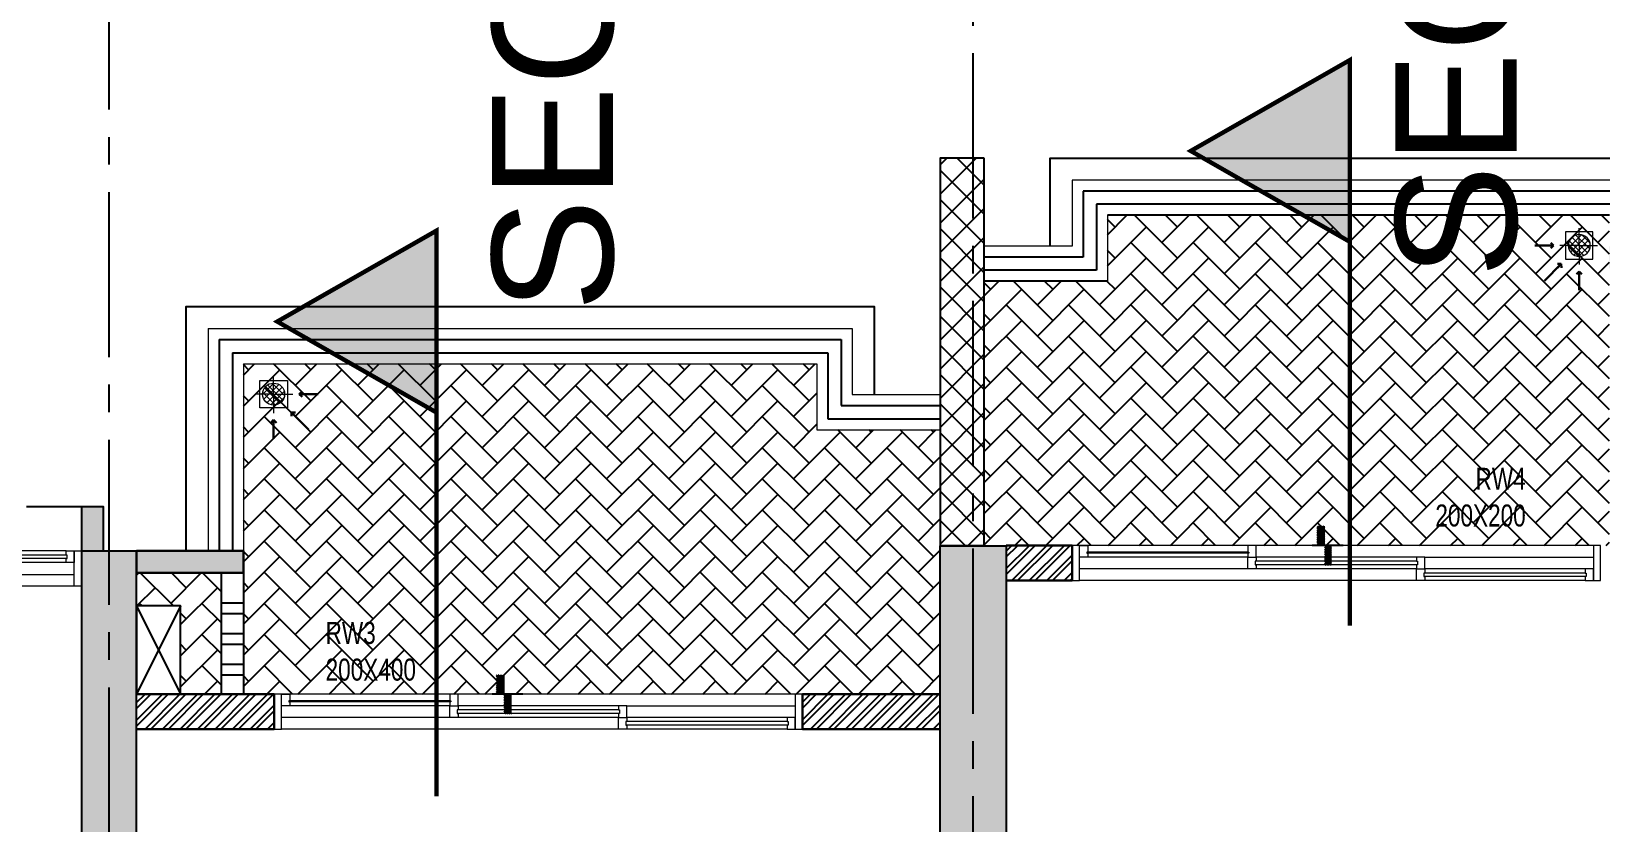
# Model space of a CAD drawing. Header units: millimetres. Extents: x 1066295 to 1300022, y -5734212 to -5454663.
# Drawn here: x 1216439 to 1223567, y -5713570 to -5709976 of the extents above; entities that cross this region are included whole.
import ezdxf

# ---------------------------------------------------------------- set-up
doc = ezdxf.new("R2010")
doc.units = ezdxf.units.MM
doc.header["$LTSCALE"] = 1000
doc.header["$MEASUREMENT"] = 0
for name, pattern in [('AUDIT_D_120904163729-0', [0]), ('T9_KEY PLAN(TYPICAL FLOOR)$0$3BHK-A$0$AUDIT_D_120904163729-0', [0]), ('T9_KEY PLAN(TYPICAL FLOOR)$0$T8(T9 IS SIMILAR) - DIMENSION & TEXTING$0$AUDIT_D_120904163729-0', [0]), ('T9_KEY PLAN(TYPICAL FLOOR)$0$T8(T9 IS SIMILAR) - TYPICAL FLOOR ELEVATION$0$AUDIT_D_120904163729-0', [0]), ('T9_KEY PLAN(TYPICAL FLOOR)$0$T8(T9 IS SIMILAR) - TYPICAL FLOOR ELEVATION$0$HIDDEN', [0.375, 0.25, -0.125]), ('T9_KEY PLAN(TYPICAL FLOOR)$0$T8_REFUGE COLUMNS$0$CENTER2', [1.125, 0.75, -0.125, 0.125, -0.125]), ('T9_PROFILE SECTIONS$0$T8_PROFILE SECTIONS$0$HIDDEN', [0.375, 0.25, -0.125]), ('T9_PROFILE SECTIONS$0$T8_PROFILE SECTIONS$0$PHANTOM2', [1.25, 0.625, -0.125, 0.125, -0.125, 0.125, -0.125])]:
    doc.linetypes.add(name, pattern=pattern)
doc.layers.get('0').update_dxf_attribs({"linetype": 'AUDIT_D_120904163729-0'})
for name, color, linetype, lineweight in [('T9_KEY PLAN(TYPICAL FLOOR)$0$3BHK-A$0$$0$Window', 4, 'Continuous', 20), ('T9_KEY PLAN(TYPICAL FLOOR)$0$3BHK-A$0$$1$A-WALL- 160', 6, 'Continuous', 30), ('T9_KEY PLAN(TYPICAL FLOOR)$0$3BHK-A$0$a-TOI-fixtures', 251, 'Continuous', 0), ('T9_KEY PLAN(TYPICAL FLOOR)$0$3BHK-A$0$A-WALL- 160', 6, 'Continuous', 30), ('T9_KEY PLAN(TYPICAL FLOOR)$0$3BHK-A$0$D&W', 8, 'Continuous', 25), ('T9_KEY PLAN(TYPICAL FLOOR)$0$3BHK-A$0$Ele', 8, 'Continuous', 15), ('T9_KEY PLAN(TYPICAL FLOOR)$0$3BHK-A$0$Window', 4, 'Continuous', 20), ('T9_KEY PLAN(TYPICAL FLOOR)$0$T8(T9 IS SIMILAR)$0$D&W', 8, 'Continuous', 25)]:
    doc.layers.add(name, color=color, linetype=linetype, lineweight=lineweight)
for name, color, linetype in [('T9_KEY PLAN(TYPICAL FLOOR)$0$3BHK-A$0$$1$CUT-OUT', 49, 'Continuous'), ('T9_KEY PLAN(TYPICAL FLOOR)$0$3BHK-A$0$A-DECK SUNK 125', 8, 'Continuous'), ('T9_KEY PLAN(TYPICAL FLOOR)$0$3BHK-A$0$A-Elev Feature-Chajja', 13, 'Continuous'), ('T9_KEY PLAN(TYPICAL FLOOR)$0$3BHK-A$0$A-HATCH -160', 251, 'T9_KEY PLAN(TYPICAL FLOOR)$0$3BHK-A$0$AUDIT_D_120904163729-0'), ('T9_KEY PLAN(TYPICAL FLOOR)$0$3BHK-A$0$a-tile drop', 3, 'Continuous'), ('T9_KEY PLAN(TYPICAL FLOOR)$0$3BHK-A$0$APT PLANS-typ$0$TILEDROP', 3, 'Continuous'), ('T9_KEY PLAN(TYPICAL FLOOR)$0$3BHK-A$0$CUT-OUT', 49, 'Continuous'), ('T9_KEY PLAN(TYPICAL FLOOR)$0$3BHK-A$0$ELE 1', 1, 'Continuous'), ('T9_KEY PLAN(TYPICAL FLOOR)$0$T8(T9 IS SIMILAR) - DIMENSION & TEXTING$0$A-RWS NOS.', 1, 'T9_KEY PLAN(TYPICAL FLOOR)$0$T8(T9 IS SIMILAR) - DIMENSION & TEXTING$0$AUDIT_D_120904163729-0'), ('T9_KEY PLAN(TYPICAL FLOOR)$0$T8(T9 IS SIMILAR) - TYPICAL FLOOR ELEVATION$0$A-WALL HATCH', 252, 'T9_KEY PLAN(TYPICAL FLOOR)$0$T8(T9 IS SIMILAR) - TYPICAL FLOOR ELEVATION$0$AUDIT_D_120904163729-0'), ('T9_KEY PLAN(TYPICAL FLOOR)$0$T8(T9 IS SIMILAR) - TYPICAL FLOOR ELEVATION$0$A-WALL-FEATURES', 6, 'T9_KEY PLAN(TYPICAL FLOOR)$0$T8(T9 IS SIMILAR) - TYPICAL FLOOR ELEVATION$0$AUDIT_D_120904163729-0'), ('T9_KEY PLAN(TYPICAL FLOOR)$0$T8_REFUGE COLUMNS$0$A-CENTERLINE', 193, 'T9_KEY PLAN(TYPICAL FLOOR)$0$T8_REFUGE COLUMNS$0$CENTER2'), ('T9_KEY PLAN(TYPICAL FLOOR)$0$T8_REFUGE COLUMNS$0$A-RCC COLS', 3, 'Continuous'), ('T9_KEY PLAN(TYPICAL FLOOR)$0$T8_TYPICAL COLUMNS$0$A-RCC COLS', 3, 'Continuous'), ('T9_PROFILE SECTIONS$0$T8_PROFILE SECTIONS$0$A-PROFILE SECTIONS', 81, 'T9_PROFILE SECTIONS$0$T8_PROFILE SECTIONS$0$PHANTOM2')]:
    doc.layers.add(name, color=color, linetype=linetype)
doc.layers.add('T9_KEY PLAN(TYPICAL FLOOR)$0$T8_REFUGE COLUMNS$0$COL-HATCH', color=7, linetype='Continuous', lineweight=25, true_color=0xa3a3a3)
doc.styles.add('T9_KEY PLAN(TYPICAL FLOOR)$0$3BHK-A$0$Romans 1', font='romans.shx', dxfattribs={"height": 100})
doc.styles.add('T9_KEY PLAN(TYPICAL FLOOR)$0$T8(T9 IS SIMILAR) - DIMENSION & TEXTING$0$ARIAL ARROW', font='swisscl.ttf')
doc.styles.add('T9_PROFILE SECTIONS$0$T8_PROFILE SECTIONS$0$arial', font='sanss___.ttf')
doc.dimstyles.new('T9_KEY PLAN(TYPICAL FLOOR)$0$3BHK-A$0$ALPINE S', dxfattribs={"dimscale": 0, "dimtxt": 100, "dimasz": 75, "dimexe": 0, "dimexo": 0, "dimgap": 75, "dimtad": 1, "dimdec": 0, "dimzin": 0, "dimdsep": 46, "dimtxsty": 'T9_KEY PLAN(TYPICAL FLOOR)$0$3BHK-A$0$Romans 1', "dimblk": 'T9_KEY PLAN(TYPICAL FLOOR)$0$3BHK-A$0$_ArchTick', "dimcen": 0.09, "dimclrd": 256, "dimclre": 256, "dimclrt": 7, "dimadec": 0, "dimazin": 0, "dimtfac": 1, "dimtdec": 0, "dimtofl": 0, "dimtmove": 1, "dimatfit": 0, "dimldrblk": 'T9_KEY PLAN(TYPICAL FLOOR)$0$3BHK-A$0$_Open90', "dimfxl": 1, "dimtolj": 1, "dimtzin": 0, "dimarcsym": 0})
pattern_1 = [(0, (0, 0), (31.25, 31.25), [31.25, -31.25]), (90, (31.25, 0), (-31.25, 31.25), [31.25, -31.25])]
pattern_2 = [(45, (-0.65, 1285.594), (-39.77475644, 39.77475644), []), (45, (25.864, 1285.594), (-39.77475644, 39.77475644), [])]

# ---------------------------------------------------------------- blocks, each defined once
blk = doc.blocks.new('T9_PROFILE SECTIONS$0$T8_PROFILE SECTIONS$0$MH')
at = {"layer": 'T9_PROFILE SECTIONS$0$T8_PROFILE SECTIONS$0$A-PROFILE SECTIONS', "linetype": 'T9_PROFILE SECTIONS$0$T8_PROFILE SECTIONS$0$HIDDEN', "ltscale": 2}
h = blk.add_hatch(color=256, dxfattribs=at)
h.dxf.hatch_style = 1
h.paths.add_polyline_path([(1140354.5, -5697433.6), (1141077.6, -5697846.6), (1140354.5, -5698259.6)])
at = {"layer": 'T9_PROFILE SECTIONS$0$T8_PROFILE SECTIONS$0$A-PROFILE SECTIONS', "linetype": 'T9_PROFILE SECTIONS$0$T8_PROFILE SECTIONS$0$HIDDEN', "ltscale": 2, "const_width": 20}
blk.add_lwpolyline([(1140354.5, -5697433.6), (1140354.5, -5697433.6), (1141077.6, -5697846.6), (1140354.5, -5698259.6)], close=True, dxfattribs=at)
blk.add_lwpolyline([(1140354.5, -5697433.6), (1140354.5, -5700003.6)], dxfattribs=at)
blk = doc.blocks.new('T9_PROFILE SECTIONS$0$PROFILE SECTION LINE T9')
at = {"layer": 'T9_PROFILE SECTIONS$0$T8_PROFILE SECTIONS$0$A-PROFILE SECTIONS', "linetype": 'ByBlock', "xscale": -1}
for p in [(1178809.6, 5701340.8, 0), (1174660.6, 5700565.7)]:
    blk.add_blockref('T9_PROFILE SECTIONS$0$T8_PROFILE SECTIONS$0$MH', p, dxfattribs=at)
at = {"layer": 'T9_PROFILE SECTIONS$0$T8_PROFILE SECTIONS$0$A-PROFILE SECTIONS', "linetype": 'ByBlock', "char_height": 550, "attachment_point": 7, "rotation": 90, "style": 'T9_PROFILE SECTIONS$0$T8_PROFILE SECTIONS$0$arial'}
for s, insert in [('SEC-1', (39219.6, 2918, 0)), ('SEC-3', (35115.9, 2764.2))]:
    blk.add_mtext_dynamic_manual_height_columns(s, width=301.334, gutter_width=500, heights=[0], dxfattribs=dict(at, insert=insert))
blk = doc.blocks.new('T9_KEY PLAN(TYPICAL FLOOR)$0$T8_REFUGE COLUMNS')
at = {"layer": 'T9_KEY PLAN(TYPICAL FLOOR)$0$T8_REFUGE COLUMNS$0$COL-HATCH', "linetype": 'ByBlock'}
h = blk.add_hatch(color=256, dxfattribs=at)
h.dxf.hatch_style = 1
h.paths.add_polyline_path([(1215902.1, -5706299.9), (1216152.1, -5706299.9), (1216152.1, -5708099.9), (1215902.1, -5708099.9)])
h.paths.add_polyline_path([(1215902.1, -5708099.9), (1213292.1, -5708099.9), (1213292.1, -5707849.9), (1215902.1, -5707849.9)])
h.paths.add_polyline_path([(1196642.1, -5706299.9), (1196392.1, -5706299.9), (1196392.1, -5708099.9), (1196642.1, -5708099.9)])
h.paths.add_polyline_path([(1215902.1, -5723474.9), (1216152.1, -5723474.9), (1216152.1, -5721674.9), (1215902.1, -5721674.9)])
h.paths.add_polyline_path([(1215902.1, -5721924.9), (1213292.1, -5721924.9), (1213292.1, -5721674.9), (1215902.1, -5721674.9)])
h.paths.add_polyline_path([(1196642.1, -5723474.9), (1196392.1, -5723474.9), (1196392.1, -5721674.9), (1196642.1, -5721674.9)])
h.paths.add_polyline_path([(1198957.1, -5709939.9), (1199207.1, -5709939.9), (1199207.1, -5714149.9), (1198957.1, -5714149.9)])
h.paths.add_polyline_path([(1197682.1, -5711799.9), (1197432.1, -5711799.9), (1197432.1, -5709939.9), (1197682.1, -5709939.9)])
h.paths.add_polyline_path([(1184832.1, -5718799.9), (1185182.1, -5718799.9), (1185182.1, -5709299.9), (1184832.1, -5709299.9)])
h.paths.add_polyline_path([(1194132.1, -5714149.9), (1193882.1, -5714149.9), (1193882.1, -5709939.9), (1194132.1, -5709939.9)])
h.paths.add_polyline_path([(1189932.1, -5714149.9), (1190232.1, -5714149.9), (1190232.1, -5709914.9), (1189932.1, -5709914.9)])
h.paths.add_polyline_path([(1189932.1, -5719684.9), (1190232.1, -5719684.9), (1190232.1, -5715449.9), (1189932.1, -5715449.9)])
h.paths.add_polyline_path([(1194182.1, -5719609.9), (1193882.1, -5719609.9), (1193882.1, -5717174.9), (1194182.1, -5717174.9)])
h.paths.add_polyline_path([(1215612.1, -5719609.9), (1215862.1, -5719609.9), (1215862.1, -5715374.9), (1215612.1, -5715374.9)])
h.paths.add_polyline_path([(1210702.1, -5711724.9), (1207452.1, -5711724.9), (1207452.1, -5711474.9), (1210702.1, -5711474.9)])
h.paths.add_polyline_path([(1210702.1, -5713624.9), (1207452.1, -5713624.9), (1207452.1, -5713874.9), (1210702.1, -5713874.9)])
h.paths.add_polyline_path([(1210952.1, -5711474.9), (1210702.1, -5711474.9), (1210702.1, -5713874.9), (1210952.1, -5713874.9)])
h.paths.add_polyline_path([(1202442.1, -5712799.9), (1202692.1, -5712799.9), (1202692.1, -5710799.9), (1202442.1, -5710799.9)], flags=17)
h.paths.add_polyline_path([(1196682.1, -5715374.9), (1196932.1, -5715374.9), (1196932.1, -5719609.9), (1196682.1, -5719609.9)])
h.paths.add_polyline_path([(1210052.1, -5727009.9), (1209752.1, -5727009.9), (1209752.1, -5724474.9), (1210052.1, -5724474.9)])
h.paths.add_polyline_path([(1202492.1, -5727009.9), (1202792.1, -5727009.9), (1202792.1, -5724474.9), (1202492.1, -5724474.9)])
h.paths.add_polyline_path([(1199382.1, -5726829.9), (1199132.1, -5726829.9), (1199132.1, -5724474.9), (1199382.1, -5724474.9)])
h.paths.add_polyline_path([(1195392.1, -5726519.9), (1195742.1, -5726519.9), (1195742.1, -5724724.9), (1195392.1, -5724724.9)])
h.paths.add_polyline_path([(1195742.1, -5724124.9), (1195392.1, -5724124.9), (1195392.1, -5723274.9), (1195742.1, -5723274.9)])
h.paths.add_polyline_path([(1217152.1, -5726519.9), (1216802.1, -5726519.9), (1216802.1, -5724724.9), (1217152.1, -5724724.9)])
h.paths.add_polyline_path([(1216802.1, -5724124.9), (1217152.1, -5724124.9), (1217152.1, -5723274.9), (1216802.1, -5723274.9)])
h.paths.add_polyline_path([(1213162.1, -5726829.9), (1213412.1, -5726829.9), (1213412.1, -5724474.9), (1213162.1, -5724474.9)])
h.paths.add_polyline_path([(1209602.1, -5723474.9), (1209852.1, -5723474.9), (1209852.1, -5721674.9), (1209602.1, -5721674.9)])
h.paths.add_polyline_path([(1212262.1, -5721674.9), (1210752.1, -5721674.9), (1210752.1, -5721924.9), (1212262.1, -5721924.9)])
h.paths.add_polyline_path([(1212742.1, -5719224.9), (1207452.1, -5719224.9), (1207452.1, -5718974.9), (1212742.1, -5718974.9)])
h.paths.add_polyline_path([(1214067.1, -5718349.9), (1213817.1, -5718349.9), (1213817.1, -5716424.9), (1214067.1, -5716424.9)])
h.paths.add_polyline_path([(1213587.1, -5709939.9), (1213337.1, -5709939.9), (1213337.1, -5714149.9), (1213587.1, -5714149.9)])
h.paths.add_polyline_path([(1214862.1, -5711799.9), (1215112.1, -5711799.9), (1215112.1, -5709939.9), (1214862.1, -5709939.9)])
h.paths.add_polyline_path([(1227712.1, -5718799.9), (1227362.1, -5718799.9), (1227362.1, -5709299.9), (1227712.1, -5709299.9)])
h.paths.add_polyline_path([(1218412.1, -5714149.9), (1218662.1, -5714149.9), (1218662.1, -5709939.9), (1218412.1, -5709939.9)])
h.paths.add_polyline_path([(1222612.1, -5714149.9), (1222312.1, -5714149.9), (1222312.1, -5709914.9), (1222612.1, -5709914.9)])
h.paths.add_polyline_path([(1222612.1, -5719684.9), (1222312.1, -5719684.9), (1222312.1, -5715449.9), (1222612.1, -5715449.9)])
h.paths.add_polyline_path([(1218362.1, -5719609.9), (1218662.1, -5719609.9), (1218662.1, -5717174.9), (1218362.1, -5717174.9)])
h.paths.add_polyline_path([(1202742.1, -5716974.9), (1202992.1, -5716974.9), (1202992.1, -5718974.9), (1202742.1, -5718974.9)])
h.paths.add_polyline_path([(1204842.1, -5716974.9), (1205092.1, -5716974.9), (1205092.1, -5718974.9), (1204842.1, -5718974.9)])
h.paths.add_polyline_path([(1217152.1, -5701889.9), (1216802.1, -5701889.9), (1216802.1, -5705049.9), (1217152.1, -5705049.9)])
h.paths.add_polyline_path([(1216802.1, -5705649.9), (1217152.1, -5705649.9), (1217152.1, -5706499.9), (1216802.1, -5706499.9)])
h.paths.add_polyline_path([(1213162.1, -5701089.9), (1213412.1, -5701089.9), (1213412.1, -5705299.9), (1213162.1, -5705299.9)])
h.paths.add_polyline_path([(1210052.1, -5701089.9), (1209752.1, -5701089.9), (1209752.1, -5705299.9), (1210052.1, -5705299.9)])
h.paths.add_polyline_path([(1209602.1, -5706299.9), (1209852.1, -5706299.9), (1209852.1, -5708099.9), (1209602.1, -5708099.9)])
h.paths.add_polyline_path([(1212262.1, -5708099.9), (1210752.1, -5708099.9), (1210752.1, -5707849.9), (1212262.1, -5707849.9)])
h.paths.add_polyline_path([(1195392.1, -5701889.9), (1195742.1, -5701889.9), (1195742.1, -5705049.9), (1195392.1, -5705049.9)])
h.paths.add_polyline_path([(1195742.1, -5705649.9), (1195392.1, -5705649.9), (1195392.1, -5706499.9), (1195742.1, -5706499.9)])
h.paths.add_polyline_path([(1199382.1, -5701089.9), (1199132.1, -5701089.9), (1199132.1, -5705299.9), (1199382.1, -5705299.9)])
h.paths.add_polyline_path([(1202492.1, -5701089.9), (1202792.1, -5701089.9), (1202792.1, -5705299.9), (1202492.1, -5705299.9)])
h.paths.add_polyline_path([(1202942.1, -5706299.9), (1202692.1, -5706299.9), (1202692.1, -5708099.9), (1202942.1, -5708099.9)])
h.paths.add_polyline_path([(1200282, -5708099.9), (1201792, -5708099.9), (1201792, -5707849.9), (1200282, -5707849.9)])
h.paths.add_polyline_path([(1207452.1, -5710799.9), (1211787.1, -5710799.9), (1211787.1, -5710549.9), (1207452.1, -5710549.9)])
h.paths.add_polyline_path([(1200042.1, -5713849.9), (1200042.1, -5710549.9), (1205092.1, -5710549.9), (1205092.1, -5712999.9), (1204842.1, -5712999.9), (1204842, -5710799.9), (1200292.1, -5710799.9), (1200292.1, -5713849.9)])
h.paths.add_polyline_path([(1198907.1, -5719224.9), (1205092.1, -5719224.9), (1205092.1, -5718974.9), (1198907.1, -5718974.9)])
h.paths.add_polyline_path([(1202942.1, -5723474.9), (1202692.1, -5723474.9), (1202692.1, -5721674.9), (1202942.1, -5721674.9)])
h.paths.add_polyline_path([(1200282.1, -5721674.9), (1201792.1, -5721674.9), (1201792.1, -5721924.9), (1200282.1, -5721924.9)])
h.paths.add_polyline_path([(1196932.1, -5715624.9), (1203832.1, -5715624.9), (1203832.1, -5715374.9), (1196932.1, -5715374.9)])
h.paths.add_polyline_path([(1215612.1, -5715624.9), (1207452.1, -5715624.9), (1207452.1, -5715374.9), (1215612.1, -5715374.9)])
h.paths.add_polyline_path([(1196642.1, -5721924.9), (1199252.1, -5721924.9), (1199252.1, -5721674.9), (1196642.1, -5721674.9)])
h.paths.add_polyline_path([(1196642.1, -5708099.9), (1199252.1, -5708099.9), (1199252.1, -5707849.9), (1196642.1, -5707849.9)])
h.paths.add_polyline_path([(1198007.1, -5718974.9), (1196932.1, -5718974.9), (1196932.1, -5719224.9), (1198007.1, -5719224.9)])
at = {"layer": 'T9_KEY PLAN(TYPICAL FLOOR)$0$T8_REFUGE COLUMNS$0$A-CENTERLINE'}
for p, q in [((1218537.1, -5714683.2), (1218537.1, -5698573.6)), ((1222462.1, -5720802.9), (1222462.1, -5702690.8))]:
    blk.add_line(p, q, dxfattribs=at)
at = {"layer": 'T9_KEY PLAN(TYPICAL FLOOR)$0$T8_REFUGE COLUMNS$0$A-RCC COLS', "linetype": 'ByBlock'}
for points in [[(1218412.1, -5714149.9), (1218662.1, -5714149.9), (1218662.1, -5709939.9), (1218412.1, -5709939.9)], [(1222612.1, -5714149.9), (1222312.1, -5714149.9), (1222312.1, -5709914.9), (1222612.1, -5709914.9)]]:
    blk.add_lwpolyline(points, close=True, dxfattribs=at)
blk = doc.blocks.new('T9_KEY PLAN(TYPICAL FLOOR)$0$T8_TYPICAL COLUMNS')
at = {"layer": 'T9_KEY PLAN(TYPICAL FLOOR)$0$T8_TYPICAL COLUMNS$0$A-RCC COLS', "linetype": 'ByBlock'}
blk.add_blockref('T9_KEY PLAN(TYPICAL FLOOR)$0$T8_REFUGE COLUMNS', (0, 0), dxfattribs=at)
blk = doc.blocks.new('T9_KEY PLAN(TYPICAL FLOOR)$0$3BHK-A$0$2400')
at = {"layer": 'T9_KEY PLAN(TYPICAL FLOOR)$0$3BHK-A$0$Window', "color": 1, "lineweight": 13}
for p, q in [((1151176.5, -5692111.9), (1148842.5, -5692111.9)), ((1149607.5, -5692111.9), (1148880, -5692111.9)), ((1149607.5, -5692165.3), (1148880, -5692165.3)), ((1150373.7, -5692165.3), (1149645, -5692165.3)), ((1150411.2, -5692165.3), (1151176.5, -5692165.3)), ((1149607.5, -5692218.6), (1148842.5, -5692218.6)), ((1150373.7, -5692271.9), (1148842.5, -5692271.9)), ((1150373.7, -5692218.6), (1149645, -5692218.6)), ((1151139, -5692218.6), (1150411.2, -5692218.6)), ((1151139, -5692271.9), (1150411.2, -5692271.9))]:
    blk.add_line(p, q, dxfattribs=at)
at = {"layer": 'T9_KEY PLAN(TYPICAL FLOOR)$0$3BHK-A$0$Window', "color": 5, "lineweight": 13}
for p, q in [((1149607.5, -5692142.2), (1148880, -5692142.2)), ((1149607.5, -5692146.7), (1148880, -5692146.7)), ((1150373.7, -5692183.8), (1149645, -5692183.8)), ((1150373.7, -5692200), (1149645, -5692200)), ((1151139, -5692237.2), (1150411.2, -5692237.2)), ((1151139, -5692253.3), (1150411.2, -5692253.3))]:
    blk.add_line(p, q, dxfattribs=at)
at = {"layer": 'T9_KEY PLAN(TYPICAL FLOOR)$0$3BHK-A$0$Window', "color": 4, "lineweight": 13}
for points in [[(1148842.5, -5692111.9), (1148809.5, -5692111.9), (1148809.5, -5692271.9), (1148842.5, -5692271.9)], [(1148880, -5692146.7), (1148880, -5692165.3), (1148842.5, -5692165.3), (1148842.5, -5692111.9), (1148880, -5692111.9), (1148880, -5692142.2), (1148875.5, -5692142.2), (1148875.5, -5692146.7)], [(1149607.5, -5692146.7), (1149607.5, -5692165.3), (1149645, -5692165.3), (1149645, -5692111.9), (1149607.5, -5692111.9), (1149607.5, -5692142.2), (1149612, -5692142.2), (1149612, -5692146.7)], [(1151209.5, -5692111.9), (1151176.5, -5692111.9), (1151176.5, -5692271.9), (1151209.5, -5692271.9)], [(1149645, -5692200), (1149645, -5692218.6), (1149607.5, -5692218.6), (1149607.5, -5692165.3), (1149645, -5692165.3), (1149645, -5692183.8), (1149640.5, -5692183.8), (1149640.5, -5692200)], [(1150373.7, -5692200), (1150373.7, -5692218.6), (1150411.2, -5692218.6), (1150411.2, -5692165.3), (1150373.7, -5692165.3), (1150373.7, -5692183.8), (1150378.2, -5692183.8), (1150378.2, -5692200)], [(1150411.2, -5692253.3), (1150411.2, -5692271.9), (1150373.7, -5692271.9), (1150373.7, -5692218.6), (1150411.2, -5692218.6), (1150411.2, -5692237.2), (1150406.7, -5692237.2), (1150406.7, -5692253.3)], [(1151139, -5692253.3), (1151139, -5692271.9), (1151176.5, -5692271.9), (1151176.5, -5692218.6), (1151139, -5692218.6), (1151139, -5692237.2), (1151143.5, -5692237.2), (1151143.5, -5692253.3)]]:
    blk.add_lwpolyline(points, close=True, dxfattribs=at)
blk = doc.blocks.new('T9_KEY PLAN(TYPICAL FLOOR)$0$3BHK-A$0$$0$2400')
at = {"layer": 'T9_KEY PLAN(TYPICAL FLOOR)$0$3BHK-A$0$$0$Window', "color": 1, "lineweight": 13}
for p, q in [((1151176.5, -5692111.9), (1148842.5, -5692111.9)), ((1149607.5, -5692111.9), (1148880, -5692111.9)), ((1149607.5, -5692165.3), (1148880, -5692165.3)), ((1150373.7, -5692165.3), (1149645, -5692165.3)), ((1150411.2, -5692165.3), (1151176.5, -5692165.3)), ((1149607.5, -5692218.6), (1148842.5, -5692218.6)), ((1150373.7, -5692271.9), (1148842.5, -5692271.9)), ((1150373.7, -5692218.6), (1149645, -5692218.6)), ((1151139, -5692218.6), (1150411.2, -5692218.6)), ((1151139, -5692271.9), (1150411.2, -5692271.9))]:
    blk.add_line(p, q, dxfattribs=at)
at = {"layer": 'T9_KEY PLAN(TYPICAL FLOOR)$0$3BHK-A$0$$0$Window', "color": 5, "lineweight": 13}
for p, q in [((1149607.5, -5692142.2), (1148880, -5692142.2)), ((1149607.5, -5692146.7), (1148880, -5692146.7)), ((1150373.7, -5692183.8), (1149645, -5692183.8)), ((1150373.7, -5692200), (1149645, -5692200)), ((1151139, -5692237.2), (1150411.2, -5692237.2)), ((1151139, -5692253.3), (1150411.2, -5692253.3))]:
    blk.add_line(p, q, dxfattribs=at)
at = {"layer": 'T9_KEY PLAN(TYPICAL FLOOR)$0$3BHK-A$0$$0$Window', "color": 4, "lineweight": 13}
for points in [[(1148842.5, -5692111.9), (1148809.5, -5692111.9), (1148809.5, -5692271.9), (1148842.5, -5692271.9)], [(1148880, -5692146.7), (1148880, -5692165.3), (1148842.5, -5692165.3), (1148842.5, -5692111.9), (1148880, -5692111.9), (1148880, -5692142.2), (1148875.5, -5692142.2), (1148875.5, -5692146.7)], [(1149607.5, -5692146.7), (1149607.5, -5692165.3), (1149645, -5692165.3), (1149645, -5692111.9), (1149607.5, -5692111.9), (1149607.5, -5692142.2), (1149612, -5692142.2), (1149612, -5692146.7)], [(1151209.5, -5692111.9), (1151176.5, -5692111.9), (1151176.5, -5692271.9), (1151209.5, -5692271.9)], [(1149645, -5692200), (1149645, -5692218.6), (1149607.5, -5692218.6), (1149607.5, -5692165.3), (1149645, -5692165.3), (1149645, -5692183.8), (1149640.5, -5692183.8), (1149640.5, -5692200)], [(1150373.7, -5692200), (1150373.7, -5692218.6), (1150411.2, -5692218.6), (1150411.2, -5692165.3), (1150373.7, -5692165.3), (1150373.7, -5692183.8), (1150378.2, -5692183.8), (1150378.2, -5692200)], [(1150411.2, -5692253.3), (1150411.2, -5692271.9), (1150373.7, -5692271.9), (1150373.7, -5692218.6), (1150411.2, -5692218.6), (1150411.2, -5692237.2), (1150406.7, -5692237.2), (1150406.7, -5692253.3)], [(1151139, -5692253.3), (1151139, -5692271.9), (1151176.5, -5692271.9), (1151176.5, -5692218.6), (1151139, -5692218.6), (1151139, -5692237.2), (1151143.5, -5692237.2), (1151143.5, -5692253.3)]]:
    blk.add_lwpolyline(points, close=True, dxfattribs=at)
blk = doc.blocks.new('T9_KEY PLAN(TYPICAL FLOOR)$0$3BHK-A$0$TILE DROP -x')
at = {"layer": 'T9_KEY PLAN(TYPICAL FLOOR)$0$3BHK-A$0$APT PLANS-typ$0$TILEDROP'}
h = blk.add_hatch(dxfattribs=at)
h.set_pattern_fill('ACET-2D-ANSI31', color=8, scale=90, angle=90, style=0)
h.set_pattern_definition([(135, (-851695.914, 5365039.183), (-7.954951288, -7.954951288), [])])
h.paths.add_polyline_path([(-58324, -19206), (-58324, -19024), (-58262, -19024), (-58262, -19206)])
edge = h.paths.add_edge_path()
edge.add_line((-58324, -19381), (-58394, -19381))
edge.add_line((-58324, -19206), (-58324, -19381))
edge.add_line((-58393, -19206), (-58324, -19206))
edge.add_line((-58393, -19381), (-58393, -19206))
at = {"layer": 'T9_KEY PLAN(TYPICAL FLOOR)$0$3BHK-A$0$APT PLANS-typ$0$TILEDROP', "color": 1}
blk.add_line((-58154, -19206), (-58434, -19206), dxfattribs=at)
at = {"layer": 'T9_KEY PLAN(TYPICAL FLOOR)$0$3BHK-A$0$APT PLANS-typ$0$TILEDROP', "color": 20, "const_width": 10}
for points in [[(-58262, -19206), (-58262, -19024)], [(-58324, -19381), (-58324, -19206)], [(-58324, -19206), (-58262, -19206)]]:
    blk.add_lwpolyline(points, dxfattribs=at)
blk = doc.blocks.new('T9_KEY PLAN(TYPICAL FLOOR)$0$3BHK-A$0$_ArchTick')
at = {"color": 0, "linetype": 'ByBlock', "const_width": 0.15}
blk.add_lwpolyline([(-0.5, -0.5), (0.5, 0.5)], dxfattribs=at)
blk = doc.blocks.new('T9_KEY PLAN(TYPICAL FLOOR)$0$3BHK-A$0$_Open90')
at = {"color": 0, "linetype": 'ByBlock', "lineweight": -2}
for p, q in [((0, 0), (-1, 0)), ((-0.5, 0.5), (0, 0)), ((0, 0), (-0.5, -0.5))]:
    blk.add_line(p, q, dxfattribs=at)
blk = doc.blocks.new('T9_KEY PLAN(TYPICAL FLOOR)$0$3BHK-A$0$A$C1DA736AB')
at = {"layer": 'T9_KEY PLAN(TYPICAL FLOOR)$0$3BHK-A$0$a-TOI-fixtures', "linetype": 'ByBlock'}
for points in [[(117, 0.4, 0), (202.3, 0.4, 0)], [(0.4, -117, 0), (0.4, -202.3, 0)], [(81.7, -82.8, 0), (158.2, -159.9, 0)]]:
    blk.add_leader(points, dimstyle='T9_KEY PLAN(TYPICAL FLOOR)$0$3BHK-A$0$ALPINE S', override={"dimscale": 1, "dimasz": 25, "dimtad": 0, "dimfxl": 5, "dimtfill": 1, "dimarcsym": 1}, dxfattribs=at)
blk = doc.blocks.new('T9_KEY PLAN(TYPICAL FLOOR)$0$3BHK-A$0$Type-A-First Floor Plan-bottom-up$0$FLOOR TRAP-flat-6')
at = {"layer": 'T9_KEY PLAN(TYPICAL FLOOR)$0$3BHK-A$0$a-TOI-fixtures'}
h = blk.add_hatch(dxfattribs=at)
h.set_pattern_fill('ACET-2D-_USER', color=256, scale=20, angle=45, style=0, double=1, pattern_type=0)
h.set_pattern_definition([(45, (-789896.981, 5385770.066), (-14.142135624, 14.142135624), []), (135, (-789896.981, 5385770.066), (-14.142135624, -14.142135624), [])])
edge = h.paths.add_edge_path()
edge.add_arc((150, 150), 50, 0, 360)
for q in [(150, 228.6), (67.6, 150), (237.4, 150), (150, 63.6)]:
    blk.add_line((150, 150), q, dxfattribs=at)
blk.add_lwpolyline([(87.5, 212.5), (212.5, 212.5), (212.5, 87.5), (87.5, 87.5)], close=True, dxfattribs=at)
blk.add_circle((150, 150), 50, dxfattribs=at)
at = {"layer": 'T9_KEY PLAN(TYPICAL FLOOR)$0$3BHK-A$0$A-WALL- 160', "linetype": 'ByBlock'}
blk.add_blockref('T9_KEY PLAN(TYPICAL FLOOR)$0$3BHK-A$0$A$C1DA736AB', (149.6, 149.6, 0), dxfattribs=at)
blk = doc.blocks.new('T9_KEY PLAN(TYPICAL FLOOR)')
at = {"layer": 'T9_KEY PLAN(TYPICAL FLOOR)$0$3BHK-A$0$A-DECK SUNK 125'}
h = blk.add_hatch(dxfattribs=at)
h.set_pattern_fill('AR-HBONE', color=8, scale=25)
h.set_pattern_definition([(45, (25997.86, -10382.14), (1e-14, 141.4213562), [300, -100]), (135, (26068.57, -10311.43), (1e-14, 141.4213562), [300, -100])])
h.paths.add_polyline_path([(1225352.2, -5708413.7), (1223072.2, -5708413.6), (1223072.2, -5708714), (1222512.2, -5708714), (1222512.2, -5709913.5), (1225352.3, -5709913.5)])
h = blk.add_hatch(dxfattribs=at)
h.set_pattern_fill('AR-HBONE', color=8, scale=25)
h.paths.add_polyline_path([(1219147.2, -5709088.5), (1221751.9, -5709088.7), (1221751.9, -5709388.5), (1222311.9, -5709388.5), (1222311.9, -5710588.5), (1219147.2, -5710588.5)])
h.paths.add_polyline_path([(1219047.2, -5710588.5), (1219047.3, -5710038.5), (1218662.3, -5710038.5), (1218662.3, -5710188.5), (1218862, -5710188.5), (1218862, -5710588.5)])
at = {"layer": 'T9_KEY PLAN(TYPICAL FLOOR)$0$3BHK-A$0$A-HATCH -160', "linetype": 'ByBlock'}
h = blk.add_hatch(dxfattribs=at)
h.set_pattern_fill('ZIGZAG', color=8, scale=250)
h.set_pattern_definition(pattern_1)
h.paths.add_polyline_path([(1227361.8, -5714749.5), (1226011.9, -5714749.5), (1226011.9, -5714149.5), (1225911.9, -5714149.5), (1225911.9, -5714749.5), (1223831.9, -5714749.5), (1223831.9, -5714049.5), (1223512.1, -5714049.5), (1223512.1, -5714149.5), (1223731.9, -5714149.5), (1223731.9, -5715449.5), (1223512.1, -5715449.5), (1223512.1, -5715549.5), (1223831.9, -5715549.5), (1223831.9, -5714849.5), (1225911.9, -5714849.5), (1225911.9, -5715664.5), (1226011.9, -5715664.5), (1226011.9, -5714849.5), (1227361.8, -5714849.5)])
h.paths.add_polyline_path([(1227361.8, -5713249.5), (1226761.9, -5713249.5), (1226761.9, -5713149.5), (1227361.8, -5713149.5)])
h.paths.add_polyline_path([(1226011.9, -5710699.5), (1225911.9, -5710699.5), (1225911.9, -5713249.5), (1226011.9, -5713249.5)])
h.paths.add_polyline_path([(1226011.9, -5717399.5), (1225911.9, -5717399.5), (1225911.9, -5716414.5), (1226011.9, -5716414.5)])
h.paths.add_polyline_path([(1217642.4, -5715375), (1218462.3, -5715375), (1218462.3, -5715475), (1217642.4, -5715475)])
h.paths.add_polyline_path([(1216742.4, -5715375), (1215862.4, -5715375), (1215862.4, -5715475), (1216742.4, -5715475)])
h.paths.add_polyline_path([(1218412.1, -5714149.9), (1216012.2, -5714149.9), (1216012.2, -5714049.9), (1218412.1, -5714049.9)])
h.paths.add_polyline_path([(1215112.2, -5711800.2), (1215012.2, -5711800.2), (1215012.2, -5714149.9), (1215112.2, -5714149.9)])
h.paths.add_polyline_path([(1214262.2, -5714149.9), (1213585.9, -5714149.9), (1213585.9, -5714049.9), (1214262.2, -5714049.9)])
h.paths.add_polyline_path([(1215772.4, -5720209.7), (1216462.4, -5720209.7), (1216462.3, -5720109.7), (1216462.4, -5720109.7), (1216362.4, -5720109.7), (1215772.4, -5720109.7)])
h.paths.add_polyline_path([(1219147.4, -5709939.9), (1218662.3, -5709939.6), (1218662.3, -5710040.1), (1219147.3, -5710040.1)])
h.paths.add_polyline_path([(1225911.9, -5708554.7), (1225352.3, -5708554.8), (1225352.3, -5708654.7), (1225911.9, -5708654.7)])
h.paths.add_polyline_path([(1218362.3, -5715724), (1218462.3, -5715724), (1218462.3, -5715474), (1218362.3, -5715474)])
h = blk.add_hatch(dxfattribs=at)
h.set_pattern_fill('ANSI32', color=8, scale=150)
h.set_pattern_definition(pattern_2)
h.paths.add_polyline_path([(1222911.9, -5710074.9), (1222611.8, -5710074.8), (1222611.8, -5709914.7), (1222911.9, -5709914.9)])
h = blk.add_hatch(dxfattribs=at)
h.set_pattern_fill('ANSI32', color=8, scale=150)
h.set_pattern_definition(pattern_2)
h.paths.add_polyline_path([(1219287.1, -5710589.8), (1218662, -5710590), (1218662, -5710749.9), (1219287.1, -5710749.8)])
h = blk.add_hatch(dxfattribs=at)
h.set_pattern_fill('ANSI32', color=8, scale=150)
h.set_pattern_definition(pattern_2)
h.paths.add_polyline_path([(1222311.9, -5710589.8), (1221687.1, -5710589.8), (1221687.1, -5710749.8), (1222311.9, -5710749.8)])
at = {"layer": 'T9_KEY PLAN(TYPICAL FLOOR)$0$T8(T9 IS SIMILAR) - TYPICAL FLOOR ELEVATION$0$A-WALL HATCH', "linetype": 'ByBlock'}
h = blk.add_hatch(dxfattribs=at)
h.set_pattern_fill('ANSI37', color=8, scale=750)
h.set_pattern_definition([(45, (-0.1, -0.21), (-66.2912607, 66.2912607), []), (135, (-0.1, -0.21), (-66.2912607, -66.2912607), [])])
h.paths.add_polyline_path([(1186632.3, -5709913.9), (1186432.3, -5709913.9), (1186432.3, -5708154.2), (1186632.3, -5708154.2)])
h.paths.add_polyline_path([(1190032.3, -5708154), (1190232.6, -5708154), (1190232.6, -5709913.7), (1190032.3, -5709913.7)])
h.paths.add_polyline_path([(1202792.3, -5700405.8), (1202592.3, -5700405.8), (1202592.3, -5701090.3), (1202792.3, -5701090.3)])
h.paths.add_polyline_path([(1209952.2, -5700405.8), (1209752.2, -5700405.8), (1209752.2, -5701092), (1209952.2, -5701092)])
h.paths.add_polyline_path([(1222512.1, -5708154), (1222311.7, -5708154), (1222311.7, -5709913.7), (1222512.1, -5709913.7)])
h.paths.add_polyline_path([(1225912.1, -5709913.9), (1226112.1, -5709913.9), (1226112.1, -5708154.2), (1225912.1, -5708154.2)])
h.paths.add_polyline_path([(1209852.3, -5729369.1), (1210052.3, -5729369.1), (1210052.3, -5728684.2), (1209852.3, -5728684.2)])
h.paths.add_polyline_path([(1202692.1, -5729369.1), (1202492, -5729369.1), (1202492, -5728684.2), (1202692.1, -5728684.2)])
h = blk.add_hatch(dxfattribs=at)
h.set_pattern_fill('ZIGZAG', color=8, scale=250)
h.set_pattern_definition(pattern_1)
h.paths.add_polyline_path([(1186332.7, -5719983.5), (1186332.7, -5719683.5), (1186432.7, -5719683.5), (1186432.7, -5719883.5), (1186982.7, -5719883.5), (1186982.7, -5719523.5), (1187082.7, -5719523.5), (1187082.7, -5719983.5)])
h.paths.add_polyline_path([(1190232.7, -5719983.5), (1190232.7, -5719683.5), (1190132.7, -5719683.5), (1190132.7, -5719883.5), (1189582.7, -5719883.5), (1189582.7, -5719523.5), (1189482.7, -5719523.5), (1189482.7, -5719983.5)])
h.paths.add_polyline_path([(1190857.7, -5717933.5), (1190857.7, -5717733.5), (1190757.7, -5717733.5), (1190757.7, -5717933.5)])
h.paths.add_polyline_path([(1193357.7, -5717733.5), (1193357.7, -5717933.5), (1193257.7, -5717933.5), (1193257.7, -5717733.5)])
h.paths.add_polyline_path([(1196632.8, -5709938.8), (1196632.8, -5709738.8), (1196532.8, -5709738.8), (1196532.8, -5709938.8)])
h.paths.add_polyline_path([(1194132, -5709738.8), (1194132, -5709938.8), (1194032, -5709938.8), (1194032, -5709738.8)])
h.paths.add_polyline_path([(1195742.7, -5701889.7), (1196212.8, -5701889.7), (1196212.8, -5702349.7), (1196112.8, -5702349.7), (1196112.8, -5701989.7), (1195742.7, -5701989.7)])
h.paths.add_polyline_path([(1198312.8, -5702349.7), (1198312.8, -5701889.7), (1199132.6, -5701889.7), (1199132.6, -5701989.7), (1198412.8, -5701989.7), (1198412.8, -5702349.7)])
h.paths.add_polyline_path([(1199662.5, -5701090.3), (1199662.5, -5700890.3), (1199762.5, -5700890.3), (1199762.5, -5701090.3)])
h.paths.add_polyline_path([(1201862.6, -5700890.3), (1201862.6, -5701090.3), (1201962.6, -5701090.3), (1201962.6, -5700890.3)])
h.paths.add_polyline_path([(1210681.9, -5700890.3), (1210681.9, -5701090.3), (1210581.9, -5701090.3), (1210581.9, -5700890.3)])
h.paths.add_polyline_path([(1212882, -5701090.3), (1212882, -5700890.3), (1212782, -5700890.3), (1212782, -5701090.3)])
h.paths.add_polyline_path([(1214231.8, -5702349.7), (1214231.8, -5701889.7), (1213412.3, -5701889.7), (1213412.3, -5701989.7), (1214131.8, -5701989.7), (1214131.8, -5702349.7)])
h.paths.add_polyline_path([(1216801.9, -5701889.7), (1216331.8, -5701889.7), (1216331.8, -5702349.7), (1216431.8, -5702349.7), (1216431.8, -5701989.7), (1216801.9, -5701989.7)])
h.paths.add_polyline_path([(1215911.7, -5709938.8), (1215911.7, -5709738.8), (1216011.7, -5709738.8), (1216011.7, -5709938.8)])
h.paths.add_polyline_path([(1218412.5, -5709738.8), (1218412.5, -5709938.8), (1218512.5, -5709938.8), (1218512.5, -5709738.8)])
h.paths.add_polyline_path([(1221686.9, -5717933.5), (1221686.9, -5717733.5), (1221786.9, -5717733.5), (1221786.9, -5717933.5)])
h.paths.add_polyline_path([(1219186.9, -5717733.5), (1219186.9, -5717933.5), (1219286.9, -5717933.5), (1219286.9, -5717733.5)])
h.paths.add_polyline_path([(1222311.8, -5719983.5), (1222311.8, -5719683.5), (1222411.8, -5719683.5), (1222411.8, -5719883.5), (1222961.8, -5719883.5), (1222961.8, -5719523.5), (1223061.8, -5719523.5), (1223061.8, -5719983.5)])
h.paths.add_polyline_path([(1226211.8, -5719983.5), (1226211.8, -5719683.5), (1226111.8, -5719683.5), (1226111.8, -5719883.5), (1225561.8, -5719883.5), (1225561.8, -5719523.5), (1225461.8, -5719523.5), (1225461.8, -5719983.5)])
h.paths.add_polyline_path([(1217001.9, -5727584.6), (1216901.9, -5727584.6), (1216901.9, -5727784.6), (1216356.8, -5727784.6), (1216356.8, -5727424.6), (1216256.8, -5727424.6), (1216256.8, -5727884.6), (1217001.9, -5727884.6)])
h.paths.add_polyline_path([(1214156.8, -5727424.6), (1214056.8, -5727424.6), (1214056.8, -5727784.6), (1213412.3, -5727784.6), (1213412.3, -5727884.6), (1214156.8, -5727884.6)])
h.paths.add_polyline_path([(1210681.9, -5728884), (1210681.9, -5728684), (1210581.9, -5728684), (1210581.9, -5728884)])
h.paths.add_polyline_path([(1212882, -5728684), (1212882, -5728884), (1212782, -5728884), (1212782, -5728684)])
h.paths.add_polyline_path([(1201862.6, -5728884), (1201862.6, -5728684), (1201962.6, -5728684), (1201962.6, -5728884)])
h.paths.add_polyline_path([(1199662.5, -5728684), (1199662.5, -5728884), (1199762.5, -5728884), (1199762.5, -5728684)])
h.paths.add_polyline_path([(1198387.7, -5727424.6), (1198487.7, -5727424.6), (1198487.7, -5727784.6), (1199132.3, -5727784.6), (1199132.3, -5727884.6), (1198387.7, -5727884.6)])
h.paths.add_polyline_path([(1195542.6, -5727584.6), (1195642.6, -5727584.6), (1195642.6, -5727784.6), (1196187.7, -5727784.6), (1196187.7, -5727424.6), (1196287.7, -5727424.6), (1196287.7, -5727884.6), (1195542.6, -5727884.6)])
at = {"layer": 'T9_KEY PLAN(TYPICAL FLOOR)$0$3BHK-A$0$$1$CUT-OUT', "color": 8, "elevation": 0.5}
blk.add_lwpolyline([(1219047.2, -5710588.5), (1219047.3, -5710038.5), (1219147.3, -5710038.5), (1219147.2, -5710588.5)], close=True, dxfattribs=at)
at = {"layer": 'T9_KEY PLAN(TYPICAL FLOOR)$0$3BHK-A$0$A-Elev Feature-Chajja', "color": 8, "elevation": 0.5}
for points in [[(1219047.2, -5710174.2), (1219147.2, -5710174.2), (1219147.2, -5710224.2), (1219047.2, -5710224.2)], [(1219047.2, -5710313.3), (1219147.2, -5710313.3), (1219147.2, -5710363.3), (1219047.2, -5710363.3)], [(1219047.2, -5710452.4), (1219147.2, -5710452.4), (1219147.2, -5710502.4), (1219047.2, -5710502.4)]]:
    blk.add_lwpolyline(points, close=True, dxfattribs=at)
at = {"layer": 'T9_KEY PLAN(TYPICAL FLOOR)$0$3BHK-A$0$A-WALL- 160', "color": 8, "linetype": 'ByBlock'}
for p, q in [((1222911.9, -5709913.6, 0.5), (1222611.8, -5709913.5, 0.5)), ((1222911.9, -5709913.6, 0.5), (1222911.9, -5710073.6, 0.5)), ((1222911.9, -5710073.6, 0.5), (1222611.8, -5710073.5, 0.5)), ((1219287.1, -5710588.5, 0.5), (1219287.1, -5710748.5, 0.5)), ((1221687.1, -5710588.5, 0.5), (1221687.1, -5710748.5, 0.5)), ((1221687.1, -5710588.5, 0.5), (1222311.9, -5710588.5, 0.5)), ((1219287.1, -5710748.5, 0.5), (1218662, -5710748.5, 0.5)), ((1221687.1, -5710748.5, 0.5), (1222311.9, -5710748.5, 0.5))]:
    blk.add_line(p, q, dxfattribs=at)
at = {"layer": 'T9_KEY PLAN(TYPICAL FLOOR)$0$3BHK-A$0$A-WALL- 160', "color": 8, "linetype": 'ByBlock', "elevation": 0.5}
blk.add_lwpolyline([(1219147.2, -5709938.5), (1218662.3, -5709938.5), (1218662.3, -5710038.5), (1219147.3, -5710038.5)], close=True, dxfattribs=at)
blk.add_lwpolyline([(1219287.1, -5710588.5), (1218662, -5710588.5)], dxfattribs=at)
at = {"layer": 'T9_KEY PLAN(TYPICAL FLOOR)$0$3BHK-A$0$CUT-OUT', "color": 8}
for p, q in [((1218862, -5710188.5, 0.5), (1218662, -5710588.5, 0.5)), ((1218662.3, -5710188.5, 0.5), (1218862, -5710588.5, 0.5))]:
    blk.add_line(p, q, dxfattribs=at)
at = {"layer": 'T9_KEY PLAN(TYPICAL FLOOR)$0$3BHK-A$0$CUT-OUT', "color": 8, "elevation": 0.5}
blk.add_lwpolyline([(1218662, -5710588.5), (1218862, -5710588.5), (1218862, -5710188.5), (1218662, -5710188.5)], close=True, dxfattribs=at)
at = {"layer": 'T9_KEY PLAN(TYPICAL FLOOR)$0$3BHK-A$0$D&W', "color": 8, "linetype": 'ByBlock'}
for p, q in [((1225352.2, -5708413.7, 0.5), (1223072.2, -5708413.7, 0.5)), ((1223072.2, -5708713.7, 0.5), (1222512.2, -5708713.7, 0.5))]:
    blk.add_line(p, q, dxfattribs=at)
at = {"layer": 'T9_KEY PLAN(TYPICAL FLOOR)$0$3BHK-A$0$Ele', "color": 8}
for p, q in [((1225512.2, -5708253.7, 0.5), (1222912.2, -5708253.7, 0.5)), ((1222912.2, -5708253.7, 0.5), (1222912.2, -5708553.7, 0.5)), ((1225352.2, -5708413.7, 0.5), (1223072.2, -5708413.7, 0.5)), ((1223072.2, -5708413.7, 0.5), (1223072.2, -5708713.7, 0.5)), ((1222912.2, -5708553.7, 0.5), (1222512.2, -5708553.7, 0.5)), ((1222652.2, -5708713.7, 0.5), (1222512.2, -5708713.7, 0.5)), ((1218987.2, -5708928.5, 0.5), (1221911.9, -5708928.5, 0.5)), ((1218987.2, -5708928.5, 0.5), (1218987.2, -5709938.8, 0.5)), ((1221911.9, -5708928.5, 0.5), (1221911.9, -5709228.5, 0.5)), ((1219147.2, -5709088.5, 0.5), (1221751.9, -5709088.5, 0.5)), ((1219147.2, -5709088.5, 0.5), (1219147.2, -5709938.8, 0.5)), ((1221751.9, -5709088.5, 0.5), (1221751.9, -5709388.5, 0.5)), ((1221911.9, -5709228.5, 0.5), (1222311.9, -5709228.5, 0.5)), ((1221751.9, -5709388.5, 0.5), (1222311.9, -5709388.5, 0.5))]:
    blk.add_line(p, q, dxfattribs=at)
at = {"layer": 'T9_KEY PLAN(TYPICAL FLOOR)$0$3BHK-A$0$ELE 1', "color": 8}
for p, q in [((1225462.2, -5708303.7, 0.5), (1222962.2, -5708303.7, 0.5)), ((1222962.2, -5708303.7, 0.5), (1222962.2, -5708603.7, 0.5)), ((1225402.2, -5708363.7, 0.5), (1223022.2, -5708363.7, 0.5)), ((1223022.2, -5708363.7, 0.5), (1223022.2, -5708663.7, 0.5)), ((1222962.2, -5708603.7, 0.5), (1222512.2, -5708603.7, 0.5)), ((1223022.2, -5708663.7, 0.5), (1222512.2, -5708663.7, 0.5)), ((1219037.5, -5708978.5, 0.5), (1219037.2, -5709938.8, 0.5)), ((1219037.5, -5708978.5, 0.5), (1221861.9, -5708978.5, 0.5)), ((1221861.9, -5708978.5, 0.5), (1221861.9, -5709278.5, 0.5)), ((1219097.2, -5709038.5, 0.5), (1221801.9, -5709038.5, 0.5)), ((1219097.2, -5709038.5, 0.5), (1219097.2, -5709938.8, 0.5)), ((1221801.9, -5709038.5, 0.5), (1221801.9, -5709338.5, 0.5)), ((1221861.9, -5709278.5, 0.5), (1222311.9, -5709278.5, 0.5)), ((1221801.9, -5709338.5, 0.5), (1222311.9, -5709338.5, 0.5))]:
    blk.add_line(p, q, dxfattribs=at)
at = {"layer": 'T9_KEY PLAN(TYPICAL FLOOR)$0$T8(T9 IS SIMILAR) - TYPICAL FLOOR ELEVATION$0$A-WALL-FEATURES', "color": 8, "linetype": 'T9_KEY PLAN(TYPICAL FLOOR)$0$T8(T9 IS SIMILAR) - TYPICAL FLOOR ELEVATION$0$HIDDEN'}
blk.add_line((1218412.5, -5709738.8, 0.6), (1216011.7, -5709738.8, 0), dxfattribs=at)
at = {"layer": 'T9_KEY PLAN(TYPICAL FLOOR)$0$T8(T9 IS SIMILAR) - TYPICAL FLOOR ELEVATION$0$A-WALL-FEATURES', "color": 8, "linetype": 'ByBlock', "elevation": 0}
for points in [[(1222512.2, -5708153.8), (1222311.8, -5708153.8), (1222311.8, -5709913.5), (1222512.2, -5709913.5)], [(1218412.5, -5709738.8), (1218412.5, -5709938.8), (1218512.5, -5709938.8), (1218512.5, -5709738.8)]]:
    blk.add_lwpolyline(points, close=True, dxfattribs=at)
at = {"layer": 'T9_KEY PLAN(TYPICAL FLOOR)$0$T8(T9 IS SIMILAR) - TYPICAL FLOOR ELEVATION$0$A-WALL-FEATURES', "color": 8, "linetype": 'ByBlock'}
blk.add_lwpolyline([(1222812.2, -5708554), (1222812.2, -5708153.6), (1225612.1, -5708153.6), (1225612.2, -5708553.9)], dxfattribs=at)
at = {"layer": 'T9_KEY PLAN(TYPICAL FLOOR)$0$T8(T9 IS SIMILAR) - TYPICAL FLOOR ELEVATION$0$A-WALL-FEATURES', "color": 8, "linetype": 'ByBlock', "elevation": 0}
blk.add_lwpolyline([(1218887.3, -5709938.9), (1218886.9, -5708828.7), (1222011.8, -5708828.7), (1222011.8, -5709227.8)], dxfattribs=at)
at = {"layer": 'T9_KEY PLAN(TYPICAL FLOOR)$0$3BHK-A$0$$1$A-WALL- 160', "color": 8, "linetype": 'ByBlock', "extrusion": (0, 0, -1), "zscale": -1, "rotation": 180}
blk.add_blockref('T9_KEY PLAN(TYPICAL FLOOR)$0$3BHK-A$0$$0$2400', (-67202.7, -11402210.4, -0.5), dxfattribs=at)
at = {"layer": 'T9_KEY PLAN(TYPICAL FLOOR)$0$3BHK-A$0$a-tile drop', "color": 8, "extrusion": (0, 0, -1), "xscale": 0.5, "yscale": 0.5, "zscale": -0.5, "rotation": 180}
for p in [(-1253219.4, -5719516.5, -0.5), (-1249493.6, -5720191.7, -0.5)]:
    blk.add_blockref('T9_KEY PLAN(TYPICAL FLOOR)$0$3BHK-A$0$TILE DROP -x', p, dxfattribs=at)
at = {"layer": 'T9_KEY PLAN(TYPICAL FLOOR)$0$3BHK-A$0$a-TOI-fixtures', "color": 8, "extrusion": (0, 0, -1), "zscale": -1}
blk.add_blockref('T9_KEY PLAN(TYPICAL FLOOR)$0$3BHK-A$0$Type-A-First Floor Plan-bottom-up$0$FLOOR TRAP-flat-6', (-1225364.7, -5708701.1, -0.5), dxfattribs=at)
at = {"layer": 'T9_KEY PLAN(TYPICAL FLOOR)$0$3BHK-A$0$a-TOI-fixtures', "color": 8}
blk.add_blockref('T9_KEY PLAN(TYPICAL FLOOR)$0$3BHK-A$0$Type-A-First Floor Plan-bottom-up$0$FLOOR TRAP-flat-6', (1219134.6, -5709376.2, 0.5), dxfattribs=at)
at = {"layer": 'T9_KEY PLAN(TYPICAL FLOOR)$0$3BHK-A$0$A-WALL- 160', "color": 8, "linetype": 'ByBlock'}
for p in [(74102.4, -17801.7, 0.5), (70477.7, -18476.6, 0.5)]:
    blk.add_blockref('T9_KEY PLAN(TYPICAL FLOOR)$0$3BHK-A$0$2400', p, dxfattribs=at)
at = {"layer": 'T9_KEY PLAN(TYPICAL FLOOR)$0$T8(T9 IS SIMILAR)$0$D&W', "color": 8, "linetype": 'ByBlock'}
blk.add_blockref('T9_KEY PLAN(TYPICAL FLOOR)$0$T8_TYPICAL COLUMNS', (0, 0), dxfattribs=at)
at = {"layer": 'T9_KEY PLAN(TYPICAL FLOOR)$0$T8(T9 IS SIMILAR) - DIMENSION & TEXTING$0$A-RWS NOS.', "color": 8, "linetype": 'ByBlock', "char_height": 100, "width": 435.517, "style": 'T9_KEY PLAN(TYPICAL FLOOR)$0$T8(T9 IS SIMILAR) - DIMENSION & TEXTING$0$ARIAL ARROW'}
for s, insert, attachment_point in [('RW4\\P200X200', (1224971.7, -5709560.9), 3), ('RW3\\P200X400', (1219520.7, -5710261), 1)]:
    blk.add_mtext(s, dxfattribs=dict(at, insert=insert, attachment_point=attachment_point))
blk = doc.blocks.new('T9_PROFILE SECTIONS')
at = {"layer": 'T9_PROFILE SECTIONS$0$T8_PROFILE SECTIONS$0$A-PROFILE SECTIONS', "linetype": 'ByBlock'}
blk.add_blockref('T9_PROFILE SECTIONS$0$PROFILE SECTION LINE T9', (1185718.3657, -5711614.9293, -0.0243), dxfattribs=at)
at = {"linetype": 'ByBlock'}
blk.add_blockref('T9_KEY PLAN(TYPICAL FLOOR)', (0.1954, 0.8356), dxfattribs=at)

msp = doc.modelspace()

# ---------------------------------------------------------------- block references
at = {"linetype": 'ByBlock'}
msp.add_blockref('T9_PROFILE SECTIONS', (-1745.2, -2398.4, 0.4), dxfattribs=at)

doc.saveas('drawing.dxf')
